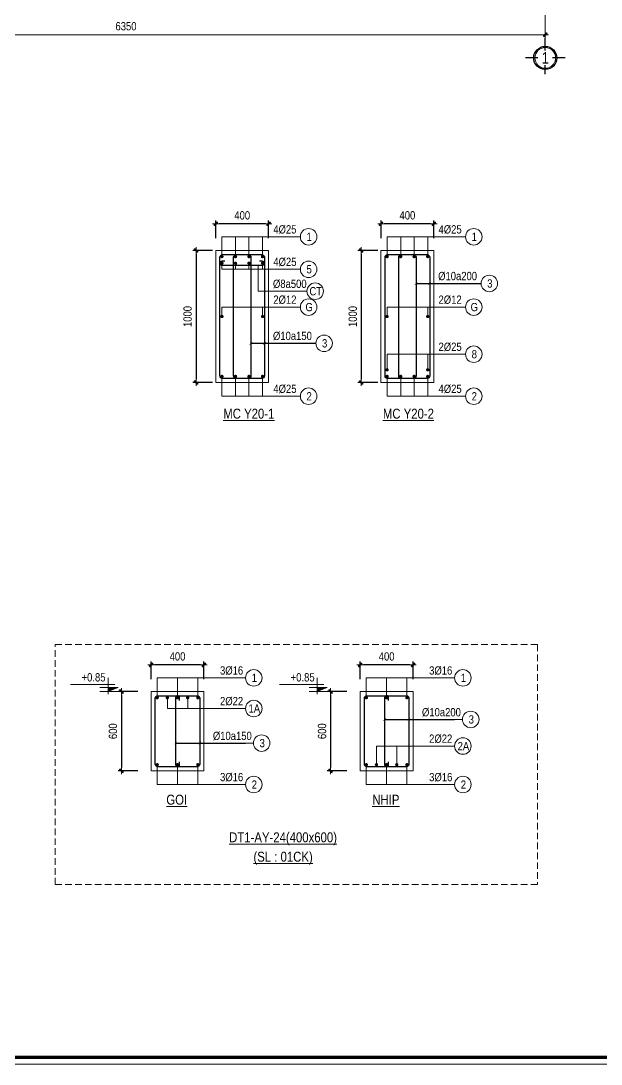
# Model space of a CAD drawing. Header units: millimetres. Extents: x 397144 to 8960116, y 345581 to 674207.
# Drawn here: x 5096227 to 5100621, y 648891 to 656793 of the extents above; entities that cross this region are included whole.
import ezdxf
from ezdxf.enums import TextEntityAlignment as Align
from ezdxf.xclip import XClip

# ---------------------------------------------------------------- set-up
doc = ezdxf.new("R2010")
doc.units = ezdxf.units.MM
doc.header["$XCLIPFRAME"] = 0
doc.header["$PDSIZE"] = -10
doc.linetypes.add('HIDDEN', pattern=[0.375, 0.25, -0.125])
doc.layers.get('0').update_dxf_attribs({"linetype": 'CONTINUOUS'})
doc.layers.get('Defpoints').update_dxf_attribs({"color": 12, "linetype": 'CONTINUOUS'})
for name, color, linetype, lineweight in [('2', 2, 'CONTINUOUS', 20), ('CDAI', 8, 'CONTINUOUS', 30), ('CTHEP', 2, 'CONTINUOUS', 50), ('DBAO', 3, 'CONTINUOUS', 20), ('DGIONG', 4, 'CONTINUOUS', 13), ('KTH', 150, 'CONTINUOUS', 5), ('Net khuat', 8, 'HIDDEN', 13), ('STICK', 1, 'CONTINUOUS', 9), ('TEXT', 7, 'CONTINUOUS', 15)]:
    doc.layers.add(name, color=color, linetype=linetype, lineweight=lineweight)
doc.layers.add('8', color=8, linetype='CONTINUOUS')
doc.layers.add('HATCH', color=7, linetype='CONTINUOUS', lineweight=5, true_color=0x2491ff)
doc.styles.add('HELVECONDENSE', font='VHELVCN_0.TTF')
doc.styles.add('Star-HelCon', font='VHELVCN_0.TTF')
doc.styles.add('TTP-HelCon', font='VHELVCN_0.TTF')
doc.styles.add('VNI-HELVE-CONDENSE', font='VHELVCN_0.TTF')
doc.dimstyles.new('kc-25', dxfattribs={"dimtxt": 62.5, "dimasz": 20, "dimexe": 20, "dimexo": 50, "dimgap": 25, "dimtad": 3, "dimdec": 0, "dimzin": 0, "dimdsep": 46, "dimtxsty": 'VNI-HELVE-CONDENSE', "dimblk": 'DIM', "dimcen": 2.5, "dimclrd": 256, "dimclre": 154, "dimclrt": 7, "dimaunit": 1, "dimadec": 0, "dimazin": 0, "dimtfac": 1, "dimtdec": 0, "dimtix": 1, "dimtmove": 0, "dimatfit": 3, "dimldrblk": 'DOT', "dimfxl": 1, "dimtolj": 1, "dimtzin": 0, "dimarcsym": 0})
doc.dimstyles.new('TTP-25', dxfattribs={"dimscale": 25, "dimtxt": 2.5, "dimasz": 1, "dimexe": 1, "dimexo": 1, "dimgap": 0.09, "dimtad": 0, "dimdec": 4, "dimrnd": 5, "dimzin": 9, "dimdsep": 46, "dimtxsty": 'TTP-HelCon', "dimblk": 'Stick1', "dimcen": 0.09, "dimdle": 1.5, "dimclrd": 256, "dimclre": 256, "dimclrt": 7, "dimadec": 0, "dimazin": 0, "dimtfac": 1, "dimtdec": 4, "dimtmove": 0, "dimatfit": 3, "dimldrblk": '_ArchTick1', "dimfxl": 1, "dimtvp": 1, "dimtolj": 1, "dimtzin": 0, "dimarcsym": 0})

# ---------------------------------------------------------------- blocks, each defined once
blk = doc.blocks.new('Stick1')
at = {"layer": 'STICK'}
h = blk.add_hatch(color=256, dxfattribs=at)
edge = h.paths.add_edge_path()
edge.add_line((0.3, 0.5), (-0.5, -0.3))
edge.add_arc((-0.4, -0.4), 0.141, 135, 315)
edge.add_line((-0.3, -0.5), (0.5, 0.3))
edge.add_arc((0.4, 0.4), 0.141, 315, 495)
blk.add_line((1, 0), (-1, 0), dxfattribs=at)
blk.add_lwpolyline([(0.3, 0.5), (-0.5, -0.3, 1), (-0.3, -0.5), (0.5, 0.3, 1), (0.3, 0.5, 1)], format="xyb", dxfattribs=at)
blk = doc.blocks.new('*D383')
at = {"layer": 'Defpoints', "color": 0, "ltscale": 500, "transparency": 16777216}
for p in [(5097703.6, 655255.9), (5097703.6, 655122.6), (5098103.6, 655122.6)]:
    blk.add_point(p, dxfattribs=at)
at = {"layer": 'KTH', "lineweight": -2, "ltscale": 500, "transparency": 16777216}
for p, q in [((5097703.6, 655147.6), (5097703.6, 655280.9)), ((5098078.6, 655255.9), (5097728.6, 655255.9)), ((5098103.6, 655147.6), (5098103.6, 655280.9))]:
    blk.add_line(p, q, dxfattribs=at)
at = {"layer": 'KTH', "lineweight": -2, "ltscale": 500, "transparency": 16777216, "xscale": 25, "yscale": 25, "zscale": 25, "rotation": 180}
blk.add_blockref('Stick1', (5097703.6, 655255.9), dxfattribs=at)
at = {"layer": 'KTH', "lineweight": -2, "ltscale": 500, "transparency": 16777216, "xscale": 25, "yscale": 25, "zscale": 25}
blk.add_blockref('Stick1', (5098103.6, 655255.9), dxfattribs=at)
at = {"layer": 'KTH', "color": 7, "ltscale": 500, "transparency": 16777216, "insert": (5097903.6, 655319.7), "char_height": 62.5, "attachment_point": 5, "style": 'TTP-HelCon'}
blk.add_mtext('\\A1;400', dxfattribs=at)
blk = doc.blocks.new('_ArchTick1')
at = {"color": 0, "const_width": 3.81}
blk.add_lwpolyline([(-12.7, -12.7), (12.7, 12.7)], dxfattribs=at)
blk = doc.blocks.new('*D384')
at = {"layer": 'Defpoints', "color": 0, "ltscale": 500, "transparency": 16777216}
for p in [(5097703.6, 655053.6), (5097553.8, 654053.6), (5097703.6, 654053.6)]:
    blk.add_point(p, dxfattribs=at)
at = {"layer": 'KTH', "lineweight": -2, "ltscale": 500, "transparency": 16777216}
for p, q in [((5097678.6, 655053.6), (5097528.8, 655053.6)), ((5097553.8, 655028.6), (5097553.8, 654078.6)), ((5097678.6, 654053.6), (5097528.8, 654053.6))]:
    blk.add_line(p, q, dxfattribs=at)
at = {"layer": 'KTH', "lineweight": -2, "ltscale": 500, "transparency": 16777216, "xscale": 25, "yscale": 25, "zscale": 25}
for p, rotation in [((5097553.8, 655053.6), 90), ((5097553.8, 654053.6), 270)]:
    blk.add_blockref('Stick1', p, dxfattribs=dict(at, rotation=rotation))
at = {"layer": 'KTH', "color": 7, "ltscale": 500, "transparency": 16777216, "insert": (5097490, 654553.6), "char_height": 62.5, "attachment_point": 5, "rotation": 90, "style": 'TTP-HelCon'}
blk.add_mtext('\\A1;1000', dxfattribs=at)
blk = doc.blocks.new('DIM')
h = blk.add_hatch(color=1)
h.paths.add_polyline_path([(0.49, 0.29, 1), (0.29, 0.49), (-0.19, 0), (0.19, 0)])
h.paths.add_polyline_path([(0.19, 0), (-0.19, 0), (-0.49, -0.29, 1), (-0.29, -0.49)])
at = {"color": 9}
for p, q in [((-0.19, 0), (-1.5, 0)), ((0.19, 0), (1.5, 0))]:
    blk.add_line(p, q, dxfattribs=at)
at = {"color": 1}
for p, q in [((-0.49, -0.29), (0.29, 0.49)), ((-0.29, -0.49), (0.49, 0.29)), ((-0.19, 0), (0.19, 0))]:
    blk.add_line(p, q, dxfattribs=at)
blk.add_arc((-0.39, -0.39), 0.138, 135, 315, dxfattribs=at)
blk = doc.blocks.new('*D8808')
at = {"layer": 'Defpoints', "color": 0, "transparency": 16777216}
for p in [(15300, -1420), (21650, -1420), (15300, -1618)]:
    blk.add_point(p, dxfattribs=at)
at = {"layer": 'KTH', "lineweight": -2, "transparency": 16777216}
for p, q in [((15300, -1445), (15300, -1643)), ((21650, -1445), (21650, -1643)), ((21625, -1618), (15325, -1618))]:
    blk.add_line(p, q, dxfattribs=at)
at = {"layer": 'KTH', "lineweight": -2, "transparency": 16777216, "xscale": 25, "yscale": 25, "zscale": 25, "rotation": 180}
blk.add_blockref('Stick1', (15300, -1618), dxfattribs=at)
at = {"layer": 'KTH', "lineweight": -2, "transparency": 16777216, "xscale": 25, "yscale": 25, "zscale": 25}
blk.add_blockref('Stick1', (21650, -1618), dxfattribs=at)
at = {"layer": 'KTH', "color": 7, "transparency": 16777216, "insert": (18475, -1554.1), "char_height": 62.5, "attachment_point": 5, "style": 'TTP-HelCon'}
blk.add_mtext('\\A1;6350', dxfattribs=at)
blk = doc.blocks.new('dau truc')
blk.add_circle((0, 0), 180)
at = {"layer": '8'}
for p, q in [((0, 127), (0, 345)), ((-127, 0), (-345, 0)), ((345, 0), (127, 0)), ((0, -345), (0, -127))]:
    blk.add_line(p, q, dxfattribs=at)
blk.add_circle((0, 0), 200, dxfattribs=at)
at = {"layer": 'TEXT', "style": 'HELVECONDENSE'}
blk.add_attdef('A', text='', height=233, dxfattribs=at).set_placement((0, 0), align=Align.MIDDLE)
blk = doc.blocks.new('*D747')
at = {"layer": 'Defpoints', "color": 0, "ltscale": 500, "transparency": 16777216}
for p in [(5098954.4, 655255.9), (5098954.4, 655122.6), (5099354.4, 655122.6)]:
    blk.add_point(p, dxfattribs=at)
at = {"layer": 'KTH', "lineweight": -2, "ltscale": 500, "transparency": 16777216}
for p, q in [((5098954.4, 655147.6), (5098954.4, 655280.9)), ((5099329.4, 655255.9), (5098979.4, 655255.9)), ((5099354.4, 655147.6), (5099354.4, 655280.9))]:
    blk.add_line(p, q, dxfattribs=at)
at = {"layer": 'KTH', "lineweight": -2, "ltscale": 500, "transparency": 16777216, "xscale": 25, "yscale": 25, "zscale": 25, "rotation": 180}
blk.add_blockref('Stick1', (5098954.4, 655255.9), dxfattribs=at)
at = {"layer": 'KTH', "lineweight": -2, "ltscale": 500, "transparency": 16777216, "xscale": 25, "yscale": 25, "zscale": 25}
blk.add_blockref('Stick1', (5099354.4, 655255.9), dxfattribs=at)
at = {"layer": 'KTH', "color": 7, "ltscale": 500, "transparency": 16777216, "insert": (5099154.4, 655319.7), "char_height": 62.5, "attachment_point": 5, "style": 'TTP-HelCon'}
blk.add_mtext('\\A1;400', dxfattribs=at)
blk = doc.blocks.new('*D748')
at = {"layer": 'Defpoints', "color": 0, "ltscale": 500, "transparency": 16777216}
for p in [(5098954.4, 655053.6), (5098804.5, 654053.6), (5098954.4, 654053.6)]:
    blk.add_point(p, dxfattribs=at)
at = {"layer": 'KTH', "lineweight": -2, "ltscale": 500, "transparency": 16777216}
for p, q in [((5098929.4, 655053.6), (5098779.5, 655053.6)), ((5098804.5, 655028.6), (5098804.5, 654078.6)), ((5098929.4, 654053.6), (5098779.5, 654053.6))]:
    blk.add_line(p, q, dxfattribs=at)
at = {"layer": 'KTH', "lineweight": -2, "ltscale": 500, "transparency": 16777216, "xscale": 25, "yscale": 25, "zscale": 25}
for p, rotation in [((5098804.5, 655053.6), 90), ((5098804.5, 654053.6), 270)]:
    blk.add_blockref('Stick1', p, dxfattribs=dict(at, rotation=rotation))
at = {"layer": 'KTH', "color": 7, "ltscale": 500, "transparency": 16777216, "insert": (5098740.7, 654553.6), "char_height": 62.5, "attachment_point": 5, "rotation": 90, "style": 'TTP-HelCon'}
blk.add_mtext('\\A1;1000', dxfattribs=at)
blk = doc.blocks.new('*D958')
at = {"layer": 'Defpoints', "color": 0, "ltscale": 500, "transparency": 16777216}
for p in [(5097213.6, 651914.8), (5097213.6, 651781.5), (5097613.6, 651781.5)]:
    blk.add_point(p, dxfattribs=at)
at = {"layer": 'KTH', "lineweight": -2, "ltscale": 500, "transparency": 16777216}
for p, q in [((5097213.6, 651806.5), (5097213.6, 651939.8)), ((5097613.6, 651806.5), (5097613.6, 651939.8)), ((5097588.6, 651914.8), (5097238.6, 651914.8))]:
    blk.add_line(p, q, dxfattribs=at)
at = {"layer": 'KTH', "lineweight": -2, "ltscale": 500, "transparency": 16777216, "xscale": 25, "yscale": 25, "zscale": 25, "rotation": 180}
blk.add_blockref('Stick1', (5097213.6, 651914.8), dxfattribs=at)
at = {"layer": 'KTH', "lineweight": -2, "ltscale": 500, "transparency": 16777216, "xscale": 25, "yscale": 25, "zscale": 25}
blk.add_blockref('Stick1', (5097613.6, 651914.8), dxfattribs=at)
at = {"layer": 'KTH', "color": 7, "ltscale": 500, "transparency": 16777216, "insert": (5097413.6, 651978.6), "char_height": 62.5, "attachment_point": 5, "style": 'TTP-HelCon'}
blk.add_mtext('\\A1;400', dxfattribs=at)
blk = doc.blocks.new('*D959')
at = {"layer": 'Defpoints', "color": 0, "ltscale": 500, "transparency": 16777216}
for p in [(5097138.4, 651712.5), (5096988.6, 651112.5), (5097138.4, 651112.5)]:
    blk.add_point(p, dxfattribs=at)
at = {"layer": 'KTH', "lineweight": -2, "ltscale": 500, "transparency": 16777216}
for p, q in [((5097113.4, 651712.5), (5096963.6, 651712.5)), ((5096988.6, 651687.5), (5096988.6, 651137.5)), ((5097113.4, 651112.5), (5096963.6, 651112.5))]:
    blk.add_line(p, q, dxfattribs=at)
at = {"layer": 'KTH', "lineweight": -2, "ltscale": 500, "transparency": 16777216, "xscale": 25, "yscale": 25, "zscale": 25}
for p, rotation in [((5096988.6, 651712.5), 90), ((5096988.6, 651112.5), 270)]:
    blk.add_blockref('Stick1', p, dxfattribs=dict(at, rotation=rotation))
at = {"layer": 'KTH', "color": 7, "ltscale": 500, "transparency": 16777216, "insert": (5096924.8, 651412.5), "char_height": 62.5, "attachment_point": 5, "rotation": 90, "style": 'TTP-HelCon'}
blk.add_mtext('\\A1;600', dxfattribs=at)
blk = doc.blocks.new('CODE')
at = {"layer": 'DBAO'}
for p, q in [((-62.5, -20), (-62.5, 105)), ((-62.5, 0), (-137.5, 30)), ((-137.5, 30), (0, 30)), ((-137.5, 0), (0, 0)), ((-112.5, 55), (223.6, 55))]:
    blk.add_line(p, q, dxfattribs=at)
at = {"layer": 'HATCH', "color": 1}
blk.add_solid([(-62.5, 0), (-137.5, 30), (-62.5, 30)], dxfattribs=at)
blk = doc.blocks.new('*D960')
at = {"layer": 'Defpoints', "color": 0, "ltscale": 500, "transparency": 16777216}
for p in [(5098796.9, 651914.8), (5098796.9, 651781.5), (5099196.9, 651781.5)]:
    blk.add_point(p, dxfattribs=at)
at = {"layer": 'KTH', "lineweight": -2, "ltscale": 500, "transparency": 16777216}
for p, q in [((5098796.9, 651806.5), (5098796.9, 651939.8)), ((5099196.9, 651806.5), (5099196.9, 651939.8)), ((5099171.9, 651914.8), (5098821.9, 651914.8))]:
    blk.add_line(p, q, dxfattribs=at)
at = {"layer": 'KTH', "lineweight": -2, "ltscale": 500, "transparency": 16777216, "xscale": 25, "yscale": 25, "zscale": 25, "rotation": 180}
blk.add_blockref('Stick1', (5098796.9, 651914.8), dxfattribs=at)
at = {"layer": 'KTH', "lineweight": -2, "ltscale": 500, "transparency": 16777216, "xscale": 25, "yscale": 25, "zscale": 25}
blk.add_blockref('Stick1', (5099196.9, 651914.8), dxfattribs=at)
at = {"layer": 'KTH', "color": 7, "ltscale": 500, "transparency": 16777216, "insert": (5098996.9, 651978.6), "char_height": 62.5, "attachment_point": 5, "style": 'TTP-HelCon'}
blk.add_mtext('\\A1;400', dxfattribs=at)
blk = doc.blocks.new('*D961')
at = {"layer": 'Defpoints', "color": 0, "ltscale": 500, "transparency": 16777216}
for p in [(5098721.8, 651712.5), (5098572, 651112.5), (5098721.8, 651112.5)]:
    blk.add_point(p, dxfattribs=at)
at = {"layer": 'KTH', "lineweight": -2, "ltscale": 500, "transparency": 16777216}
for p, q in [((5098696.8, 651712.5), (5098547, 651712.5)), ((5098572, 651687.5), (5098572, 651137.5)), ((5098696.8, 651112.5), (5098547, 651112.5))]:
    blk.add_line(p, q, dxfattribs=at)
at = {"layer": 'KTH', "lineweight": -2, "ltscale": 500, "transparency": 16777216, "xscale": 25, "yscale": 25, "zscale": 25}
for p, rotation in [((5098572, 651712.5), 90), ((5098572, 651112.5), 270)]:
    blk.add_blockref('Stick1', p, dxfattribs=dict(at, rotation=rotation))
at = {"layer": 'KTH', "color": 7, "ltscale": 500, "transparency": 16777216, "insert": (5098508.1, 651412.5), "char_height": 62.5, "attachment_point": 5, "rotation": 90, "style": 'TTP-HelCon'}
blk.add_mtext('\\A1;600', dxfattribs=at)
blk = doc.blocks.new('*D1207')
at = {"layer": 'Defpoints', "color": 0, "transparency": 16777216}
for p in [(5172238.3, 654182.9), (5180938.3, 654081.8), (5180938.3, 653984.9)]:
    blk.add_point(p, dxfattribs=at)
at = {"layer": 'KTH', "lineweight": -2, "transparency": 16777216}
for p, q in [((5172238.3, 654157.9), (5172238.3, 653959.9)), ((5180938.3, 654056.8), (5180938.3, 653959.9)), ((5172263.3, 653984.9), (5180913.3, 653984.9))]:
    blk.add_line(p, q, dxfattribs=at)
at = {"layer": 'KTH', "lineweight": -2, "transparency": 16777216, "xscale": 25, "yscale": 25, "zscale": 25, "rotation": 180}
blk.add_blockref('Stick1', (5172238.3, 653984.9), dxfattribs=at)
at = {"layer": 'KTH', "lineweight": -2, "transparency": 16777216, "xscale": 25, "yscale": 25, "zscale": 25}
blk.add_blockref('Stick1', (5180938.3, 653984.9), dxfattribs=at)
at = {"layer": 'KTH', "color": 7, "transparency": 16777216, "insert": (5176588.3, 654048.7), "char_height": 62.5, "attachment_point": 5, "style": 'TTP-HelCon'}
blk.add_mtext('\\A1;9400', dxfattribs=at)
blk = doc.blocks.new('AY-27')
at = {"layer": 'CTHEP'}
blk.add_line((5149346.05357, 599212.55338), (5187748.96372, 599212.50526), dxfattribs=at)
for points in [[(5187932.32851, 598893.30575), (5187932.32851, 599521.49296), (5149192.32851, 599521.5577), (5149192.32851, 598895.29521)], [(5149250.56747, 599275.95862), (5149250.56747, 598899.56854), (5149250.56747, 598899.56854), (5149761.19634, 598899.54548), (5157612.32851, 598899.5172), (5158186.37402, 598899.51531), (5187870.49566, 598899.49317), (5187870.49566, 599422.36868)]]:
    blk.add_lwpolyline(points, dxfattribs=at)
at = {"layer": 'Net khuat', "ltscale": 200}
blk.add_lwpolyline([(5149162.32851, 599330.5685), (5187962.32851, 599330.5685)], dxfattribs=at)
blk = doc.blocks.new('CHG_XX_Khung ten')
blk.add_lwpolyline([(15, 579), (826, 579), (826, 15), (15, 15)], close=True)
at = {"color": 4, "linetype": 'Continuous', "const_width": 1}
blk.add_lwpolyline([(17, 577), (824, 577), (824, 17), (17, 17)], close=True, dxfattribs=at)
blk = doc.blocks.new('AY-20')
at = {"layer": '2', "ltscale": 300}
ref = blk.add_blockref('dau truc', (21650, -1793.84241), dxfattribs=dict(at, xscale=0.4367131292819977, yscale=0.4367131292819977, zscale=0.4367131292819977))
ref.add_attrib('A', '1', dxfattribs={"layer": 'TEXT', "height": 87.5, "style": 'HELVECONDENSE'}).set_placement((21650, -1793.84241), align=Align.MIDDLE)
at = {"layer": 'KTH'}
dim = blk.add_linear_dim(base=(15300, -1617.97787), p1=(21650, -1420), p2=(15300, -1420), dimstyle='TTP-25', override={"dimtmove": 1}, dxfattribs=at)
dim.commit()
dim.dimension.update_dxf_attribs({"geometry": '*D8808', "text_midpoint": (18475, -1554.14454)})
blk = doc.blocks.new('AY-25')
at = {"layer": 'CTHEP'}
blk.add_line((5149721.99072, 654854.9494), (5195174.90087, 654854.90127), dxfattribs=at)
for points in [[(5195358.26565, 654535.70176), (5195358.26565, 655163.88897), (5149568.26566, 655163.96452)], [(5149626.50462, 654918.35463), (5149626.50462, 654541.96456), (5156207.27174, 654541.94341), (5156787.13349, 654541.9415), (5164638.26566, 654541.91321), (5165212.31117, 654541.91133), (5195296.43281, 654541.88918), (5195296.43281, 655064.76469)]]:
    blk.add_lwpolyline(points, dxfattribs=at)
at = {"layer": 'DBAO'}
for points in [[(5195388.26566, 654182.84699), (5195388.26566, 655202.84328), (5164786.17191, 655202.88813)], [(5173538.26706, 654502.87481), (5180538.26566, 654502.86505)]]:
    blk.add_lwpolyline(points, dxfattribs=at)
at = {"layer": 'Net khuat', "ltscale": 200}
blk.add_lwpolyline([(5149538.26566, 654502.96452), (5149538.26566, 654502.96452), (5149838.26566, 654502.96452), (5149838.26566, 654972.96452), (5195388.26566, 654972.96452)], dxfattribs=at)
at = {"layer": 'KTH'}
dim = blk.add_linear_dim(base=(5180938.26566, 653984.90424), p1=(5172238.26566, 654182.88725), p2=(5180938.26566, 654081.75542), angle=180, text='9400', dimstyle='TTP-25', override={"dimtmove": 1}, dxfattribs=at)
dim.commit()
dim.dimension.update_dxf_attribs({"geometry": '*D1207', "text_midpoint": (5176588.26566, 654048.73757)})

msp = doc.modelspace()

# ---------------------------------------------------------------- linework, layer by layer
at = {"layer": 'CDAI'}
for points in [[(5097753.63232, 655022.35589), (5098053.63232, 655022.35589, -0.4142135624), (5098072.38232, 655003.60589), (5098072.38232, 654103.60589, -0.4142135624), (5098053.63232, 654084.85589), (5097753.63232, 654084.85589, -0.4142135624), (5097734.88232, 654103.60589), (5097734.88232, 655003.60589, -0.4142135624)], [(5097856.63232, 655022.35589), (5097950.63232, 655022.35589, -0.4142135624), (5097969.38232, 655003.60589), (5097969.38232, 654103.60589, -0.4142135624), (5097950.63232, 654084.85589), (5097856.63232, 654084.85589, -0.4142135624), (5097837.88232, 654103.60589), (5097837.88232, 655003.60589, -0.4142135624)], [(5099004.37179, 655022.35589), (5099304.37179, 655022.35589, -0.4142135624), (5099323.12179, 655003.60589), (5099323.12179, 654103.60589, -0.4142135624), (5099304.37179, 654084.85589), (5099004.37179, 654084.85589, -0.4142135624), (5098985.62179, 654103.60589), (5098985.62179, 655003.60589, -0.4142135624)], [(5099107.37179, 655022.35589), (5099201.37179, 655022.35589, -0.4142135624), (5099220.12179, 655003.60589), (5099220.12179, 654103.60589, -0.4142135624), (5099201.37179, 654084.85589), (5099107.37179, 654084.85589, -0.4142135624), (5099088.62179, 654103.60589), (5099088.62179, 655003.60589, -0.4142135624)], [(5097263.59331, 651681.26054), (5097563.59331, 651681.26054, -0.4142135624), (5097582.34331, 651662.51054), (5097582.34331, 651162.51054, -0.4142135624), (5097563.59331, 651143.76054), (5097263.59331, 651143.76054, -0.4142135624), (5097244.84331, 651162.51054), (5097244.84331, 651662.51054, -0.4142135624)], [(5098846.94272, 651681.26054), (5099146.94272, 651681.26054, -0.4142135624), (5099165.69272, 651662.51054), (5099165.69272, 651162.51054, -0.4142135624), (5099146.94272, 651143.76054), (5098846.94272, 651143.76054, -0.4142135624), (5098828.19272, 651162.51054), (5098828.19272, 651662.51054, -0.4142135624)]]:
    msp.add_lwpolyline(points, format="xyb", close=True, dxfattribs=at)
for points in [[(5097771.80231, 654972.35589), (5097749.88232, 654972.35589, 0.4142135624), (5097734.88232, 654957.35589), (5097734.88232, 654957.35589, 0.4142135624), (5097749.88232, 654942.35589), (5098057.38232, 654942.35589, 0.4142135624), (5098072.38232, 654957.35589), (5098072.38232, 654957.35589, 0.4142135624), (5098057.38232, 654972.35589), (5098035.46233, 654972.35589)], [(5097428.59331, 651644.34055), (5097428.59331, 651666.26054, 0.4142135624), (5097413.59331, 651681.26054), (5097413.59331, 651681.26054, 0.4142135624), (5097398.59331, 651666.26054), (5097398.59331, 651158.76054, 0.4142135624), (5097413.59331, 651143.76054), (5097413.59331, 651143.76054, 0.4142135624), (5097428.59331, 651158.76054), (5097428.59331, 651180.68054)], [(5099011.94272, 651644.34055), (5099011.94272, 651666.26054, 0.4142135624), (5098996.94272, 651681.26054), (5098996.94272, 651681.26054, 0.4142135624), (5098981.94272, 651666.26054), (5098981.94272, 651158.76054, 0.4142135624), (5098996.94272, 651143.76054), (5098996.94272, 651143.76054, 0.4142135624), (5099011.94272, 651158.76054), (5099011.94272, 651180.68054)]]:
    msp.add_lwpolyline(points, format="xyb", dxfattribs=at)
at = {"layer": 'CTHEP', "const_width": 12.5}
for points in [[(5097743.63232, 655007.35589, 1), (5097756.13232, 655007.35589, 1)], [(5097846.63232, 655007.35589, 1), (5097859.13232, 655007.35589, 1)], [(5097960.63232, 655007.35589, -1), (5097948.13232, 655007.35589, -1)], [(5098051.13232, 655007.35589, 1), (5098063.63232, 655007.35589, 1)], [(5098994.37179, 655007.35589, 1), (5099006.87179, 655007.35589, 1)], [(5099097.37179, 655007.35589, 1), (5099109.87179, 655007.35589, 1)], [(5099211.37179, 655007.35589, -1), (5099198.87179, 655007.35589, -1)], [(5099301.87179, 655007.35589, 1), (5099314.37179, 655007.35589, 1)], [(5097743.63232, 654957.35589, 1), (5097756.13232, 654957.35589, 1)], [(5097846.63232, 654957.35589, 1), (5097859.13232, 654957.35589, 1)], [(5097960.63232, 654957.35589, -1), (5097948.13232, 654957.35589, -1)], [(5098051.13232, 654957.35589, 1), (5098063.63232, 654957.35589, 1)], [(5097743.63232, 654553.60589, 1), (5097756.13232, 654553.60589, 1)], [(5098051.13232, 654553.60589, 1), (5098063.63232, 654553.60589, 1)], [(5098994.37179, 654553.60589, 1), (5099006.87179, 654553.60589, 1)], [(5099301.87179, 654553.60589, 1), (5099314.37179, 654553.60589, 1)], [(5098994.37179, 654149.85589, 1), (5099006.87179, 654149.85589, 1)], [(5099301.87179, 654149.85589, 1), (5099314.37179, 654149.85589, 1)], [(5097743.63232, 654099.85589, 1), (5097756.13232, 654099.85589, 1)], [(5097846.63232, 654099.85589, 1), (5097859.13232, 654099.85589, 1)], [(5097948.13232, 654099.85589, 1), (5097960.63232, 654099.85589, 1)], [(5098051.13232, 654099.85589, 1), (5098063.63232, 654099.85589, 1)], [(5098994.37179, 654099.85589, 1), (5099006.87179, 654099.85589, 1)], [(5099097.37179, 654099.85589, 1), (5099109.87179, 654099.85589, 1)], [(5099198.87179, 654099.85589, 1), (5099211.37179, 654099.85589, 1)], [(5099301.87179, 654099.85589, 1), (5099314.37179, 654099.85589, 1)], [(5097253.59331, 651666.26054, 1), (5097266.09331, 651666.26054, 1)], [(5097330.46831, 651666.26054, 1), (5097342.96831, 651666.26054, 1)], [(5097407.34331, 651666.26054, 1), (5097419.84331, 651666.26054, 1)], [(5097496.71831, 651666.26054, -1), (5097484.21831, 651666.26054, -1)], [(5097561.09331, 651666.26054, 1), (5097573.59331, 651666.26054, 1)], [(5098836.94272, 651666.26054, 1), (5098849.44272, 651666.26054, 1)], [(5098990.69272, 651666.26054, 1), (5099003.19272, 651666.26054, 1)], [(5099144.44272, 651666.26054, 1), (5099156.94272, 651666.26054, 1)], [(5097253.59331, 651158.76054, 1), (5097266.09331, 651158.76054, 1)], [(5097407.34331, 651158.76054, 1), (5097419.84331, 651158.76054, 1)], [(5097561.09331, 651158.76054, 1), (5097573.59331, 651158.76054, 1)], [(5098836.94272, 651158.76054, 1), (5098849.44272, 651158.76054, 1)], [(5098913.81772, 651158.76054, 1), (5098926.31772, 651158.76054, 1)], [(5098990.69272, 651158.76054, 1), (5099003.19272, 651158.76054, 1)], [(5099067.56772, 651158.76054, 1), (5099080.06772, 651158.76054, 1)], [(5099144.44272, 651158.76054, 1), (5099156.94272, 651158.76054, 1)]]:
    msp.add_lwpolyline(points, format="xyb", close=True, dxfattribs=at)
at = {"layer": 'DBAO', "flags": 128}
for points in [[(5097703.63232, 655053.60589), (5098103.63232, 655053.60589)], [(5098103.63232, 655053.60589), (5098103.63232, 654053.60589), (5097703.63232, 654053.60589), (5097703.63232, 655053.60589)], [(5098954.37179, 655053.60589), (5099354.37179, 655053.60589)], [(5099354.37179, 655053.60589), (5099354.37179, 654053.60589), (5098954.37179, 654053.60589), (5098954.37179, 655053.60589)], [(5097613.59331, 651712.51054), (5097613.59331, 651112.51054), (5097213.59331, 651112.51054), (5097213.59331, 651712.51054)], [(5097213.59331, 651712.51054), (5097613.59331, 651712.51054)], [(5099196.94272, 651712.51054), (5099196.94272, 651112.51054), (5098796.94272, 651112.51054), (5098796.94272, 651712.51054)], [(5098796.94272, 651712.51054), (5099196.94272, 651712.51054)]]:
    msp.add_lwpolyline(points, dxfattribs=at)
at = {"layer": 'DGIONG'}
for p, q in [((5097749.88232, 655007.35589), (5097749.88232, 655157.35589)), ((5097749.88232, 655157.35589), (5098343.63232, 655157.35589)), ((5097852.88232, 655007.35589), (5097852.88232, 655157.35589)), ((5097954.38232, 655007.35589), (5097954.38232, 655157.35589)), ((5098057.38232, 655007.35589), (5098057.38232, 655157.35589)), ((5099000.62179, 655007.35589), (5099000.62179, 655157.35589)), ((5099000.62179, 655157.35589), (5099594.37179, 655157.35589)), ((5099103.62179, 655007.35589), (5099103.62179, 655157.35589)), ((5099205.12179, 655007.35589), (5099205.12179, 655157.35589)), ((5099308.12179, 655007.35589), (5099308.12179, 655157.35589)), ((5097749.88232, 654957.35589), (5097749.88232, 654911.31139)), ((5097852.88232, 654957.35589), (5097852.88232, 654911.31139)), ((5097954.38232, 654957.35589), (5097954.38232, 654911.31139)), ((5098023.13232, 654942.35589), (5098023.13232, 654745.16932)), ((5098057.38232, 654957.35589), (5098057.38232, 654911.31139)), ((5097749.88232, 654911.31139), (5098343.63232, 654911.31139)), ((5098023.13232, 654745.16932), (5098393.63232, 654745.16932)), ((5097749.88232, 654553.60589), (5097749.88232, 654624.98767)), ((5097749.88232, 654624.98767), (5098343.63232, 654624.98767)), ((5098057.38232, 654553.60589), (5098057.38232, 654624.98767)), ((5099000.62179, 654553.60589), (5099000.62179, 654624.98767)), ((5099000.62179, 654624.98767), (5099594.37179, 654624.98767)), ((5099308.12179, 654553.60589), (5099308.12179, 654624.98767)), ((5099000.62179, 654268.10582), (5099594.37179, 654268.10582)), ((5099000.62179, 654268.10582), (5099000.62179, 654149.85589)), ((5099308.12179, 654268.10582), (5099308.12179, 654149.85589)), ((5097749.88232, 653949.85589), (5097749.88232, 654099.85589)), ((5097852.88232, 653949.85589), (5097852.88232, 654099.85589)), ((5097954.38232, 653949.85589), (5097954.38232, 654099.85589)), ((5098057.38232, 653949.85589), (5098057.38232, 654099.85589)), ((5099000.62179, 653949.85589), (5099000.62179, 654099.85589)), ((5099103.62179, 653949.85589), (5099103.62179, 654099.85589)), ((5099205.12179, 653949.85589), (5099205.12179, 654099.85589)), ((5099308.12179, 653949.85589), (5099308.12179, 654099.85589)), ((5097749.88232, 653949.85589), (5098343.63232, 653949.85589)), ((5099000.62179, 653949.85589), (5099594.37179, 653949.85589)), ((5097259.84331, 651666.26054), (5097259.84331, 651816.26054)), ((5097259.84331, 651816.26054), (5097928.59331, 651816.26054)), ((5097413.59331, 651666.26054), (5097413.59331, 651816.26054)), ((5097567.34331, 651666.26054), (5097567.34331, 651816.26054)), ((5098843.19272, 651666.26054), (5098843.19272, 651816.26054)), ((5098843.19272, 651816.26054), (5099511.94272, 651816.26054)), ((5098996.94272, 651666.26054), (5098996.94272, 651816.26054)), ((5099150.69272, 651666.26054), (5099150.69272, 651816.26054)), ((5097336.71831, 651666.26054), (5097336.71831, 651584.33751)), ((5097490.46831, 651666.26054), (5097490.46831, 651584.33751)), ((5097336.71831, 651584.33751), (5097928.59331, 651584.33751)), ((5099165.69272, 651501.64088), (5099571.44272, 651501.64088)), ((5097582.34331, 651322.36882), (5097988.09331, 651322.36882)), ((5098920.06772, 651299.89751), (5099511.94272, 651299.89751)), ((5098920.06772, 651158.76054), (5098920.06772, 651299.89751)), ((5099073.81772, 651158.76054), (5099073.81772, 651299.89751)), ((5097259.84331, 651008.76054), (5097259.84331, 651158.76054)), ((5097413.59331, 651008.76054), (5097413.59331, 651158.76054)), ((5097567.34331, 651008.76054), (5097567.34331, 651158.76054)), ((5098843.19272, 651008.76054), (5098843.19272, 651158.76054)), ((5098996.94272, 651008.76054), (5098996.94272, 651158.76054)), ((5099150.69272, 651008.76054), (5099150.69272, 651158.76054)), ((5097259.84331, 651008.76054), (5097928.59331, 651008.76054)), ((5098843.19272, 651008.76054), (5099511.94272, 651008.76054))]:
    msp.add_line(p, q, dxfattribs=at)
for centre in [(5098406.13232, 655157.35589), (5099656.87179, 655157.35589), (5098406.13232, 654911.31139), (5099774.45969, 654803.84855), (5098456.13232, 654745.16932), (5098406.13232, 654624.98767), (5099656.87179, 654624.98767), (5098523.72023, 654350.57106), (5099656.87179, 654268.10582), (5098406.13232, 653949.85589), (5099656.87179, 653949.85589), (5097991.09331, 651816.26054), (5099574.44272, 651816.26054), (5097991.09331, 651584.33751), (5099633.94272, 651501.64088), (5098050.59331, 651322.36882), (5099574.44272, 651299.89751), (5097991.09331, 651008.76054), (5099574.44272, 651008.76054)]:
    msp.add_circle(centre, 62.5, dxfattribs=at)
at = {"layer": 'Net khuat', "ltscale": 200}
msp.add_lwpolyline([(5096488.18502, 652068.94152), (5100138.3656, 652068.94152), (5100138.3656, 650250.64937), (5096488.18502, 650250.64937)], close=True, dxfattribs=at)

# ---------------------------------------------------------------- block references
at = {"layer": 'CDAI'}
ref = msp.add_blockref('AY-27', (-52374.19456, 57253.1123), dxfattribs=at)
XClip(ref).set_block_clipping_path([(5181081.6724730823, 597912.535975589), (5188159.1165067311, 600221.0932159054)])
ref = msp.add_blockref('AY-25', (-73386.07628, 1268.77147), dxfattribs=at)
XClip(ref).set_block_clipping_path([(5180354.6979793292, 653565.6462768905), (5195570.323023174, 655852.5099874004)])
at = {"layer": 'KTH', "linetype": 'Continuous', "xscale": -1}
for p in [(5096826.10676, 651712.51054), (5098409.45616, 651712.51054)]:
    msp.add_blockref('CODE', p, dxfattribs=at)
at = {"layer": 'Net khuat', "ltscale": 200}
ref = msp.add_blockref('AY-20', (5078548.33177, 658306.2425), dxfattribs=at)
XClip(ref).set_block_clipping_path([(7730, -1916.4222181071), (22254.306330177, 767.4225942298)])

# ---------------------------------------------------------------- texts
at = {"layer": 'TEXT', "style": 'TTP-HelCon'}
for s, p in [('4Þ25', (5098139.09066, 655182.35589)), ('4Þ25', (5099389.83012, 655182.35589)), ('4Þ25', (5098139.09066, 654936.31139)), ('Þ10a200', (5099387.056, 654828.84855)), ('Þ8a500', (5098136.31653, 654770.16932)), ('2Þ12', (5098139.09066, 654649.98767)), ('2Þ12', (5099389.83012, 654649.98767)), ('Þ10a150', (5098136.31653, 654375.57106)), ('2Þ25', (5099390.09546, 654293.10582)), ('4Þ25', (5098139.356, 653974.85589)), ('4Þ25', (5099390.09546, 653974.85589))]:
    msp.add_text(s, height=62.5, dxfattribs=at).set_placement(p)
at = {"layer": 'TEXT', "style": 'Star-HelCon'}
for s, p in [('1', (5098410.29899, 655157.35589)), ('1', (5099661.03845, 655157.35589)), ('5', (5098410.29899, 654911.31139)), ('3', (5099778.62636, 654803.84855)), ('CT', (5098460.29899, 654745.16932)), ('G', (5098410.29899, 654624.98767)), ('G', (5099661.03845, 654624.98767)), ('3', (5098527.8869, 654350.57106)), ('8', (5099661.03845, 654268.10582)), ('2', (5098410.29899, 653949.85589)), ('2', (5099661.03845, 653949.85589)), ('1', (5097995.25998, 651816.26054)), ('1', (5099578.60938, 651816.26054)), ('1A', (5097995.25998, 651584.33751)), ('3', (5099638.10938, 651501.64088)), ('3', (5098054.75998, 651322.36882)), ('2A', (5099578.60938, 651299.89751)), ('2', (5097995.25998, 651008.76054)), ('2', (5099578.60938, 651008.76054))]:
    msp.add_text(s, height=62.5, dxfattribs=at).set_placement(p, align=Align.MIDDLE)
at = {"layer": 'TEXT', "style": 'TTP-HelCon'}
for s, height, p in [('%%UMC Y20-1', 75, (5097953.63232, 653780.31235)), ('%%UMC Y20-2', 75, (5099162.13232, 653780.31235)), ('3Þ16', 62.5, (5097823.09331, 651841.26054)), ('3Þ16', 62.5, (5099406.44272, 651841.26054)), ('2Þ22', 62.5, (5097823.09331, 651609.33751)), ('Þ10a200', 62.5, (5099411.94272, 651525.14088)), ('Þ10a150', 62.5, (5097828.59331, 651345.86882)), ('2Þ22', 62.5, (5099406.44272, 651324.89751)), ('3Þ16', 62.5, (5097823.35865, 651033.76054)), ('3Þ16', 62.5, (5099406.70806, 651033.76054)), ('%%UGOI', 75, (5097407.86697, 650856.20808)), ('%%UNHIP', 75, (5098991.21637, 650856.20808)), ('%%UDT1-AY-24(400x600)', 75, (5098212.95224, 650571.30808)), ('%%U(SL : 01CK)', 75, (5098212.95224, 650424.41349))]:
    msp.add_text(s, height=height, dxfattribs=at).set_placement(p, align=Align.CENTER)
for p in [(5096868.37343, 651789.50554), (5098451.72283, 651789.50554)]:
    msp.add_text('+0.85', height=62.5, dxfattribs=at).set_placement(p, align=Align.RIGHT)

# ---------------------------------------------------------------- dimensions: what is measured, and where the dimension line sits
at = {"layer": 'KTH', "ltscale": 500}
for base, p1, p2, picture, middle in [((5097703.63232, 655255.85589), (5098103.63232, 655122.61783), (5097703.63232, 655122.61783), '*D383', (5097903.63232, 655319.68922)), ((5098954.37179, 655255.85589), (5099354.37179, 655122.61783), (5098954.37179, 655122.61783), '*D747', (5099154.37179, 655319.68922)), ((5097213.59331, 651914.76054), (5097613.59331, 651781.52249), (5097213.59331, 651781.52249), '*D958', (5097413.59331, 651978.59388)), ((5098796.94272, 651914.76054), (5099196.94272, 651781.52249), (5098796.94272, 651781.52249), '*D960', (5098996.94272, 651978.59388))]:
    dim = msp.add_linear_dim(base=base, p1=p1, p2=p2, dimstyle='TTP-25', override={"dimtxsty": 'TTP-HelCon'}, dxfattribs=at)
    dim.commit()
    dim.dimension.update_dxf_attribs({"geometry": picture, "text_midpoint": middle})
for base, p1, p2, picture, middle in [((5097553.79951, 654053.60589), (5097703.63232, 655053.60589), (5097703.63232, 654053.60589), '*D384', (5097489.96618, 654553.60589)), ((5098804.53897, 654053.60589), (5098954.37179, 655053.60589), (5098954.37179, 654053.60589), '*D748', (5098740.70564, 654553.60589)), ((5096988.60676, 651112.51054), (5097138.43957, 651712.51054), (5097138.43957, 651112.51054), '*D959', (5096924.77343, 651412.51054)), ((5098571.95616, 651112.51054), (5098721.78898, 651712.51054), (5098721.78898, 651112.51054), '*D961', (5098508.12283, 651412.51054))]:
    dim = msp.add_linear_dim(base=base, p1=p1, p2=p2, angle=90, dimstyle='TTP-25', override={"dimtxsty": 'TTP-HelCon'}, dxfattribs=at)
    dim.commit()
    dim.dimension.update_dxf_attribs({"geometry": picture, "text_midpoint": middle})

# ---------------------------------------------------------------- leaders
at = {"layer": 'DGIONG'}
for points in [[(5099220.12179, 654803.84855), (5099541.3338, 654803.84855)], [(5099323.12179, 654803.84855), (5099711.95969, 654803.84855)], [(5097969.38232, 654350.57106), (5098290.59434, 654350.57106)], [(5098072.38232, 654350.57106), (5098461.22023, 654350.57106)], [(5098981.94272, 651501.64088), (5099327.87317, 651501.64088)], [(5099165.69272, 651501.64088), (5099511.62317, 651501.64088)], [(5097398.59331, 651322.36882), (5097744.52376, 651322.36882)], [(5097582.34331, 651322.36882), (5097928.27376, 651322.36882)]]:
    msp.add_leader(points, dimstyle='kc-25', override={"dimtad": 0, "dimldrblk": 'ArchTick', "dimfxl": 100, "dimarcsym": 1}, dxfattribs=at)

# ---------------------------------------------------------------- next in the draw order: block references
at = {"layer": 'KTH', "ltscale": 0.8, "xscale": 25.92478421702978, "yscale": 25.92478421702978, "zscale": 25.92478421702978}
msp.add_blockref('CHG_XX_Khung ten', (5084469.80437, 648501.85593), dxfattribs=at)

doc.saveas('drawing.dxf')
